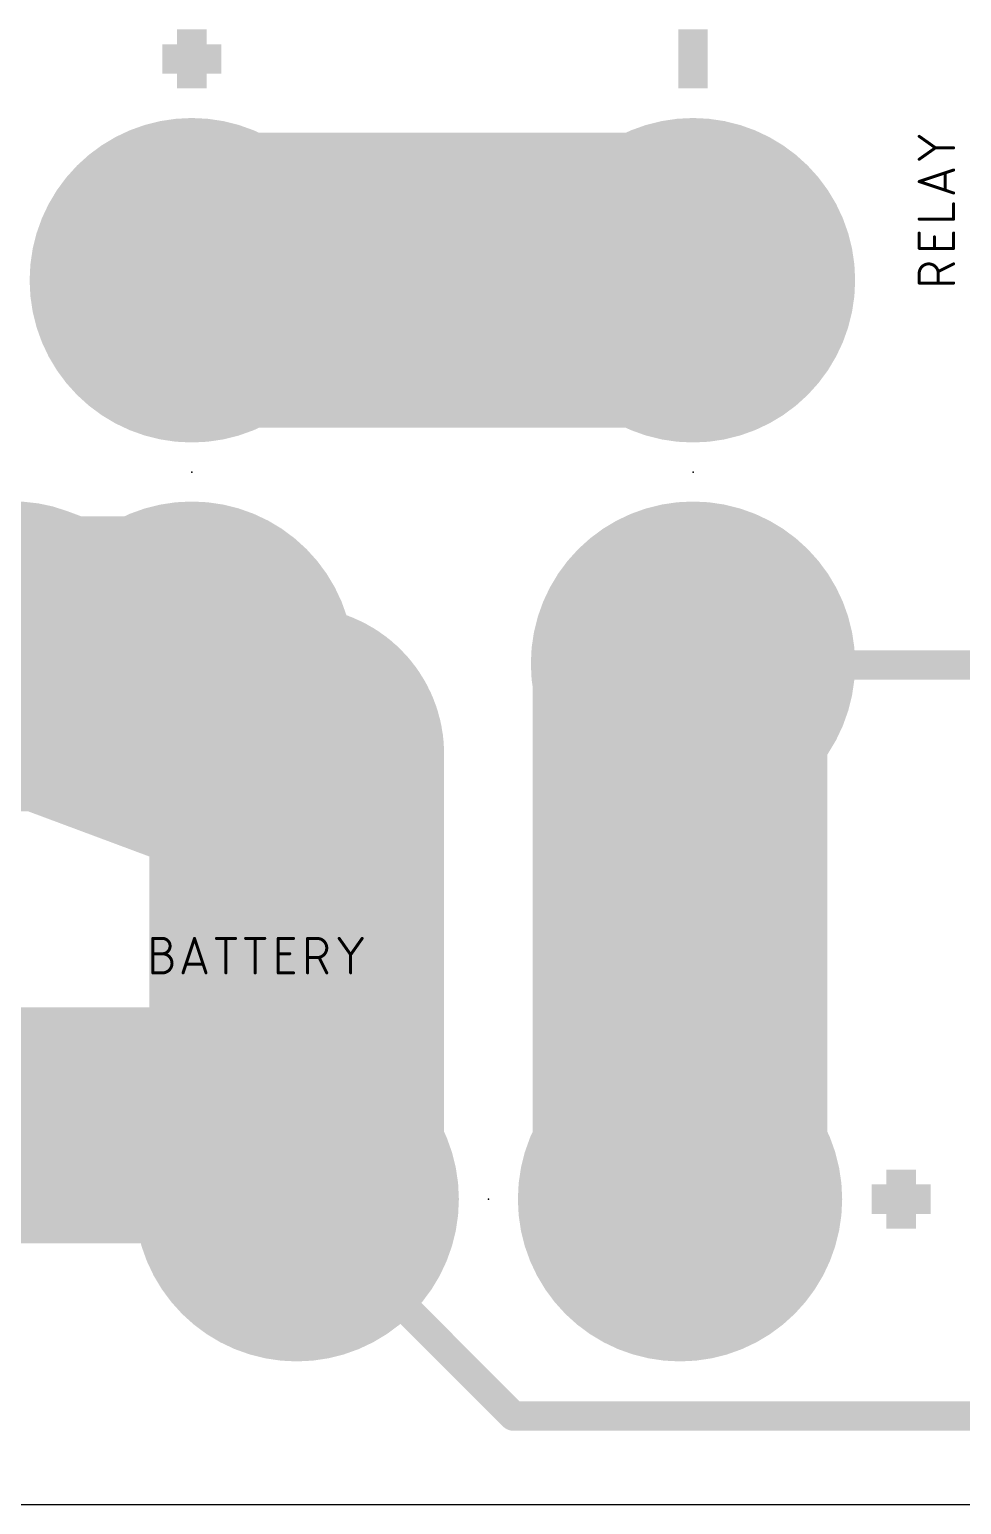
# Model space of a CAD drawing. Extents: x 0 to 150, y 0 to 100.
# Drawn here: x 85.5 to 117.1, y 0 to 50 of the extents above; entities that cross this region are included whole.
import ezdxf

# ---------------------------------------------------------------- set-up
doc = ezdxf.new("R2010")
doc.units = 0
for name, color, linetype in [('16', 175, 'CONTINUOUS'), ('17', 82, 'CONTINUOUS'), ('20', 30, 'CONTINUOUS'), ('21', 253, 'CONTINUOUS'), ('23', 7, 'CONTINUOUS')]:
    doc.layers.add(name, color=color, linetype=linetype)

# ---------------------------------------------------------------- blocks, each defined once
blk = doc.blocks.new('RECT')
blk.add_solid([(-0.5, -0.5), (0.5, -0.5), (-0.5, 0.5), (0.5, 0.5)])
blk = doc.blocks.new('ROUNDP')
at = {"const_width": 0.5}
blk.add_lwpolyline([(0, -0.25, 1), (0, 0.25, 1), (0, -0.25)], format="xyb", dxfattribs=at)

msp = doc.modelspace()

# ---------------------------------------------------------------- linework, layer by layer
at = {"layer": '16'}
for points, const_width in [([(108, 41.5), (91, 41.5)], 10), ([(94.56, 25.44), (85, 29)], 10), ([(76, 28.5), (91, 28.5)], 10), ([(108, 28.5), (107.56, 28.06)], 10), ([(107.56, 10.35), (107.56, 28.06)], 10), ([(94.56, 10.35), (94.56, 25.44)], 10), ([(108.04, 28.46), (108, 28.5)], 1), ([(120, 28.46), (108.04, 28.46)], 1), ([(76, 12.85), (92.06, 12.85)], 8), ([(92.06, 12.85), (94.56, 10.35)], 8), ([(101.91, 3), (92.06, 12.85)], 1), ([(125, 3), (101.91, 3)], 1)]:
    msp.add_lwpolyline(points, dxfattribs=dict(at, const_width=const_width))
for points, const_width in [([(91, 44, 1), (91, 39)], 5), ([(108, 39, 1), (108, 44)], 5), ([(85.8724, 31.3428, 1), (84.1276, 26.6572)], 5), ([(91, 26, 1), (91, 31)], 5), ([(109.7678, 26.7322, 1), (106.2322, 30.2678)], 5), ([(110.06, 28.06, 1), (105.06, 28.06)], 5), ([(105.7922, 29.8278, 1), (109.3278, 26.2922)], 5), ([(97.06, 25.44, 1), (92.06, 25.44)], 5), ([(93.6876, 23.0972, 1), (95.4324, 27.7828)], 5), ([(108.1768, 28.6768, 1), (107.8232, 28.3232)], 0.5), ([(108.04, 28.71, 1), (108.04, 28.21)], 0.5), ([(107.8632, 28.2832, 1), (108.2168, 28.6368)], 0.5), ([(93.4742, 14.2642, 1), (90.6458, 11.4358)], 4), ([(92.06, 10.85, 1), (92.06, 14.85)], 4), ([(93.1458, 8.9358, 1), (95.9742, 11.7642)], 4), ([(92.2368, 13.0268, 1), (91.8832, 12.6732)], 0.5), ([(92.06, 10.35, 1), (97.06, 10.35)], 5), ([(105.06, 10.35, 1), (110.06, 10.35)], 5), ([(101.91, 3.25, 1), (101.91, 2.75)], 0.5), ([(101.7332, 2.8232, 1), (102.0868, 3.1768)], 0.5)]:
    msp.add_lwpolyline(points, format="xyb", dxfattribs=dict(at, const_width=const_width))
at = {"layer": '20'}
msp.add_line((0, 0), (150, 0), dxfattribs=at)
at = {"layer": '21', "const_width": 0.1016}
for points in [[(116.2225, 45.9897), (115.6708, 46.3792)], [(115.6708, 45.6003), (116.2225, 45.9897)], [(116.8392, 45.9897), (116.2225, 45.9897)], [(115.6708, 44.8467), (116.8392, 45.2362)], [(116.5471, 45.1388), (116.5471, 44.5546)], [(116.8392, 44.4573), (115.6708, 44.8467)], [(116.8392, 43.5719), (116.8392, 44.0912)], [(115.6708, 43.5719), (116.8392, 43.5719)], [(115.6708, 42.5813), (115.6708, 43.1006)], [(116.1901, 42.5813), (116.1901, 42.9708)], [(116.8392, 43.1006), (116.8392, 42.5813)], [(116.8392, 42.5813), (115.6708, 42.5813)], [(116.8392, 42.0545), (116.3199, 41.7948)], [(115.6708, 41.4053), (115.6708, 41.7299)], [(116.3199, 41.7299), (116.3199, 41.4053)], [(116.8392, 41.4053), (115.6708, 41.4053)], [(89.6808, 18.0208), (89.6808, 19.1892)], [(89.6808, 19.1892), (90.0054, 19.1892)], [(90.7039, 18.0208), (91.0933, 19.1892)], [(91.0933, 19.1892), (91.4828, 18.0208)], [(91.8356, 19.1892), (92.4847, 19.1892)], [(92.1601, 18.0208), (92.1601, 19.1892)], [(92.8262, 19.1892), (93.4753, 19.1892)], [(93.1507, 18.0208), (93.1507, 19.1892)], [(93.9333, 18.0208), (93.9333, 19.1892)], [(93.9333, 19.1892), (94.4526, 19.1892)], [(94.929, 18.0208), (94.929, 19.1892)], [(94.929, 19.1892), (95.2536, 19.1892)], [(95.9997, 19.1892), (96.3892, 18.6375)], [(96.3892, 18.6375), (96.7787, 19.1892)], [(89.6808, 18.6699), (90.0054, 18.6699)], [(93.9333, 18.6699), (94.3228, 18.6699)], [(95.2536, 18.5401), (94.929, 18.5401)], [(95.5781, 18.0208), (95.3185, 18.5401)], [(96.3892, 18.0208), (96.3892, 18.6375)], [(90.0054, 18.0208), (89.6808, 18.0208)], [(91.3854, 18.3129), (90.8012, 18.3129)], [(94.4526, 18.0208), (93.9333, 18.0208)]]:
    msp.add_lwpolyline(points, dxfattribs=at)
at = {"layer": '21'}
for points, const_width in [([(115.6854, 46.4, 1), (115.6562, 46.3584)], 0.0508), ([(116.2225, 46.0151, 1), (116.2225, 45.9643)], 0.0508), ([(116.2372, 45.969, 1), (116.2079, 46.0105)], 0.0508), ([(116.2079, 45.969, 1), (116.2372, 46.0105)], 0.0508), ([(116.8392, 45.9643, 1), (116.8392, 46.0151)], 0.0508), ([(115.6562, 45.621, 1), (115.6854, 45.5795)], 0.0508), ([(116.5725, 45.1388, 1), (116.5217, 45.1388)], 0.0508), ([(116.8472, 45.2121, 1), (116.8312, 45.2603)], 0.0508), ([(115.6788, 44.8708, 1), (115.6628, 44.8226)], 0.0508), ([(115.6628, 44.8708, 1), (115.6788, 44.8226)], 0.0508), ([(116.5217, 44.5546, 1), (116.5725, 44.5546)], 0.0508), ([(116.8312, 44.4332, 1), (116.8472, 44.4814)], 0.0508), ([(116.8646, 44.0912, 1), (116.8138, 44.0912)], 0.0508), ([(115.6708, 43.5973, 1), (115.6708, 43.5465)], 0.0508), ([(116.8138, 43.5719, 1), (116.8646, 43.5719)], 0.0508), ([(116.8392, 43.5465, 1), (116.8392, 43.5973)], 0.0508), ([(115.6962, 43.1006, 1), (115.6454, 43.1006)], 0.0508), ([(116.2155, 42.9708, 1), (116.1647, 42.9708)], 0.0508), ([(116.8646, 43.1006, 1), (116.8138, 43.1006)], 0.0508), ([(115.6708, 42.6067, 1), (115.6708, 42.5559)], 0.0508), ([(115.6454, 42.5813, 1), (115.6962, 42.5813)], 0.0508), ([(116.1647, 42.5813, 1), (116.2155, 42.5813)], 0.0508), ([(116.8138, 42.5813, 1), (116.8646, 42.5813)], 0.0508), ([(116.8392, 42.5559, 1), (116.8392, 42.6067)], 0.0508), ([(116.3199, 41.7299, 1), (115.6708, 41.7299)], 0.1016), ([(116.8506, 42.0317, 1), (116.8278, 42.0772)], 0.0508), ([(115.6962, 41.7299, 1), (115.6454, 41.7299)], 0.0508), ([(115.6454, 41.7299, 1), (115.6962, 41.7299)], 0.0508), ([(116.3453, 41.7299, 1), (116.2945, 41.7299)], 0.0508), ([(116.2945, 41.7299, 1), (116.3453, 41.7299)], 0.0508), ([(116.3086, 41.8175, 1), (116.3313, 41.7721)], 0.0508), ([(115.6708, 41.4307, 1), (115.6708, 41.3799)], 0.0508), ([(115.6454, 41.4053, 1), (115.6962, 41.4053)], 0.0508), ([(116.2945, 41.4053, 1), (116.3453, 41.4053)], 0.0508), ([(116.8392, 41.3799, 1), (116.8392, 41.4307)], 0.0508), ([(89.7062, 19.1892, 1), (89.6554, 19.1892)], 0.0508), ([(89.6808, 19.2146, 1), (89.6808, 19.1638)], 0.0508), ([(90.0054, 18.6699, 1), (90.0054, 19.1892)], 0.1016), ([(90.0054, 19.2146, 1), (90.0054, 19.1638)], 0.0508), ([(90.0054, 19.1638, 1), (90.0054, 19.2146)], 0.0508), ([(91.1174, 19.1972, 1), (91.0692, 19.1812)], 0.0508), ([(91.1174, 19.1812, 1), (91.0692, 19.1972)], 0.0508), ([(91.8356, 19.2146, 1), (91.8356, 19.1638)], 0.0508), ([(92.1855, 19.1892, 1), (92.1347, 19.1892)], 0.0508), ([(92.4847, 19.1638, 1), (92.4847, 19.2146)], 0.0508), ([(92.8262, 19.2146, 1), (92.8262, 19.1638)], 0.0508), ([(93.1761, 19.1892, 1), (93.1253, 19.1892)], 0.0508), ([(93.4753, 19.1638, 1), (93.4753, 19.2146)], 0.0508), ([(93.9587, 19.1892, 1), (93.9079, 19.1892)], 0.0508), ([(93.9333, 19.2146, 1), (93.9333, 19.1638)], 0.0508), ([(94.4526, 19.1638, 1), (94.4526, 19.2146)], 0.0508), ([(94.9544, 19.1892, 1), (94.9036, 19.1892)], 0.0508), ([(94.929, 19.2146, 1), (94.929, 19.1638)], 0.0508), ([(95.2536, 18.5401, 1), (95.2536, 19.1892)], 0.1016), ([(95.2536, 19.2146, 1), (95.2536, 19.1638)], 0.0508), ([(95.2536, 19.1638, 1), (95.2536, 19.2146)], 0.0508), ([(96.0205, 19.2038, 1), (95.979, 19.1746)], 0.0508), ([(96.7994, 19.1746, 1), (96.7579, 19.2038)], 0.0508), ([(89.6808, 18.6953, 1), (89.6808, 18.6445)], 0.0508), ([(90.0054, 18.0208, 1), (90.0054, 18.6699)], 0.1016), ([(90.0054, 18.6953, 1), (90.0054, 18.6445)], 0.0508), ([(90.0054, 18.6953, 1), (90.0054, 18.6445)], 0.0508), ([(90.0054, 18.6445, 1), (90.0054, 18.6953)], 0.0508), ([(93.9333, 18.6953, 1), (93.9333, 18.6445)], 0.0508), ([(94.3228, 18.6445, 1), (94.3228, 18.6953)], 0.0508), ([(94.929, 18.5655, 1), (94.929, 18.5147)], 0.0508), ([(95.2536, 18.5655, 1), (95.2536, 18.5147)], 0.0508), ([(95.2536, 18.5147, 1), (95.2536, 18.5655)], 0.0508), ([(95.3412, 18.5514, 1), (95.2958, 18.5287)], 0.0508), ([(96.4146, 18.6375, 1), (96.3638, 18.6375)], 0.0508), ([(96.3685, 18.6521, 1), (96.41, 18.6228)], 0.0508), ([(96.3685, 18.6228, 1), (96.41, 18.6521)], 0.0508), ([(89.6808, 18.0462, 1), (89.6808, 17.9954)], 0.0508), ([(89.6554, 18.0208, 1), (89.7062, 18.0208)], 0.0508), ([(90.0054, 18.0462, 1), (90.0054, 17.9954)], 0.0508), ([(90.0054, 17.9954, 1), (90.0054, 18.0462)], 0.0508), ([(90.6798, 18.0288, 1), (90.7279, 18.0128)], 0.0508), ([(90.8012, 18.3383, 1), (90.8012, 18.2875)], 0.0508), ([(91.3854, 18.2875, 1), (91.3854, 18.3383)], 0.0508), ([(91.4587, 18.0128, 1), (91.5069, 18.0288)], 0.0508), ([(92.1347, 18.0208, 1), (92.1855, 18.0208)], 0.0508), ([(93.1253, 18.0208, 1), (93.1761, 18.0208)], 0.0508), ([(93.9333, 18.0462, 1), (93.9333, 17.9954)], 0.0508), ([(93.9079, 18.0208, 1), (93.9587, 18.0208)], 0.0508), ([(94.4526, 17.9954, 1), (94.4526, 18.0462)], 0.0508), ([(94.9036, 18.0208, 1), (94.9544, 18.0208)], 0.0508), ([(95.5554, 18.0094, 1), (95.6008, 18.0322)], 0.0508), ([(96.3638, 18.0208, 1), (96.4146, 18.0208)], 0.0508)]:
    msp.add_lwpolyline(points, format="xyb", dxfattribs=dict(at, const_width=const_width))
at = {"layer": '23'}
for p in [(91, 35), (108, 35), (101.06, 10.35)]:
    msp.add_point(p, dxfattribs=at)

# ---------------------------------------------------------------- block references
at = {"layer": '17', "xscale": 11, "yscale": 11}
for p, rotation in [((91, 41.5), 90), ((91, 41.5), 90), ((108, 41.5), 270), ((108, 41.5), 270), ((91, 28.5), 90), ((91, 28.5), 90), ((108, 28.5), 270), ((108, 28.5), 270)]:
    msp.add_blockref('ROUNDP', p, dxfattribs=dict(at, rotation=rotation))
for p in [(94.56, 10.35), (94.56, 10.35), (107.56, 10.35), (107.56, 10.35)]:
    msp.add_blockref('ROUNDP', p, dxfattribs=at)
at = {"layer": '21', "xscale": 2, "yscale": 0.5}
for p, rotation in [((90.75, 49), 90), ((108.25, 21), 270)]:
    msp.add_blockref('RECT', p, dxfattribs=dict(at, rotation=rotation))
at = {"layer": '21', "xscale": 2}
for p, rotation in [((91, 49), 90), ((108, 49), 270), ((91, 21), 90), ((108, 21), 270)]:
    msp.add_blockref('RECT', p, dxfattribs=dict(at, rotation=rotation))
at = {"layer": '21', "yscale": 2}
for p, rotation in [((91, 49), 90), ((108, 21), 270)]:
    msp.add_blockref('RECT', p, dxfattribs=dict(at, rotation=rotation))
msp.add_blockref('RECT', (115.06, 10.35), dxfattribs=at)
at = {"layer": '21', "xscale": 2}
for p in [(87.06, 10.35), (115.06, 10.35)]:
    msp.add_blockref('RECT', p, dxfattribs=at)
at = {"layer": '21', "xscale": 2, "yscale": 0.5}
msp.add_blockref('RECT', (115.06, 10.6), dxfattribs=at)

doc.saveas('drawing.dxf')
